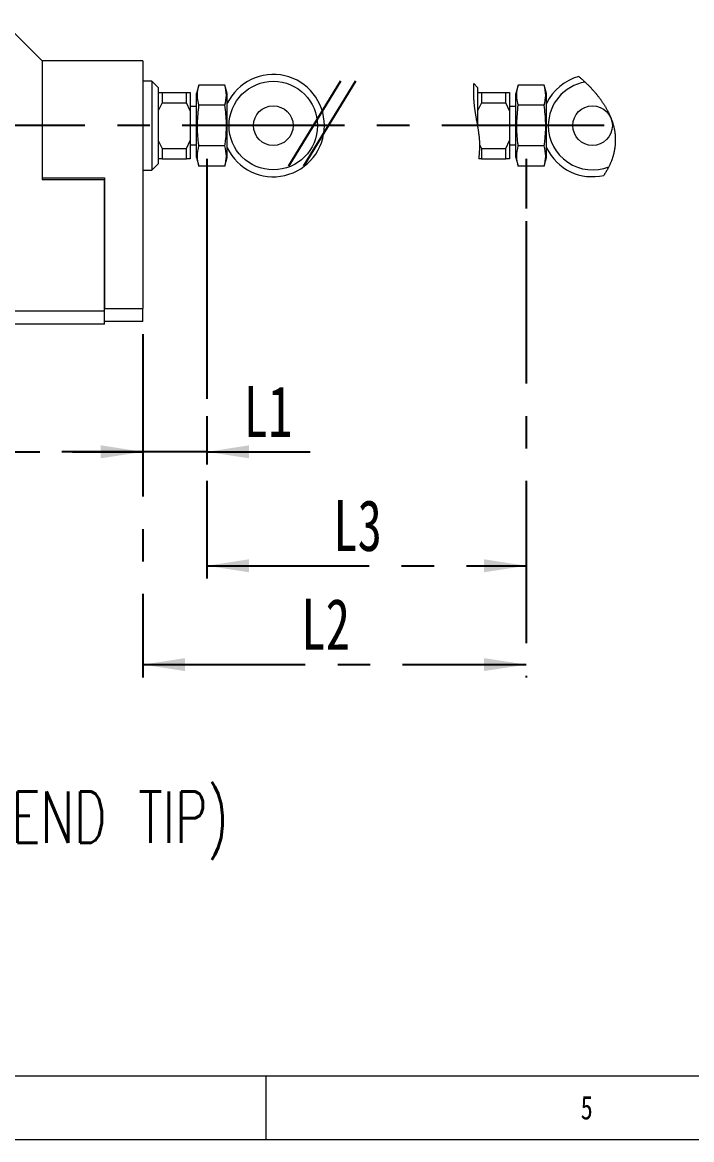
# Model space of a CAD drawing. Header units: inches. Extents: x 0.2 to 16.3, y 0.2 to 11.5.
# Drawn here: x 7.516 to 9.579, y 0.197 to 3.638 of the extents above; entities that cross this region are included whole.
import ezdxf

# ---------------------------------------------------------------- set-up
doc = ezdxf.new("R2010")
doc.units = ezdxf.units.IN
doc.header["$MEASUREMENT"] = 0
doc.linetypes.add('CENTERX2', pattern=[0.8, 0.5, -0.1, 0.1, -0.1])
doc.layers.add('CENTER_LINE', color=7, linetype='CENTERX2')
doc.layers.add('DIMENSION', color=7, linetype='Continuous')
doc.styles.add('SLDTEXTSTYLE0', font='TXT', dxfattribs={"width": 0.7})
doc.styles.add('SLDTEXTSTYLE1', font='TXT', dxfattribs={"width": 0.7, "bigfont": 'bigfont'})
doc.styles.add('SLDTEXTSTYLE2', font='TXT', dxfattribs={"width": 0.75})
doc.dimstyles.new('SLDDIMSTYLE0', dxfattribs={"dimtxt": 0.15748, "dimasz": 0.13, "dimexe": 0, "dimexo": 0.0625, "dimgap": 0.03937, "dimtad": 1, "dimdec": 3, "dimrnd": 1e-09, "dimzin": 12, "dimdsep": 46, "dimtxsty": 'SLDTEXTSTYLE0', "dimsah": 1, "dimcen": 0.09, "dimadec": 0, "dimazin": 3, "dimtfac": 1, "dimtdec": 3, "dimtofl": 0, "dimtmove": 0, "dimatfit": 3, "dimfxl": 1, "dimfrac": 2, "dimtolj": 1, "dimtzin": 12, "dimarcsym": 0})
doc.dimstyles.new('SLDDIMSTYLE1', dxfattribs={"dimtxt": 0.15748, "dimasz": 0.13, "dimexe": 0, "dimexo": 0.0625, "dimgap": 0.03937, "dimtad": 1, "dimdec": 3, "dimrnd": 1e-09, "dimzin": 12, "dimdsep": 46, "dimtxsty": 'SLDTEXTSTYLE0', "dimsah": 1, "dimcen": 0.09, "dimadec": 0, "dimazin": 3, "dimtfac": 1, "dimtdec": 3, "dimtmove": 0, "dimatfit": 0, "dimfxl": 1, "dimfrac": 2, "dimtolj": 1, "dimtzin": 12, "dimarcsym": 0})

# ---------------------------------------------------------------- blocks, each defined once
blk = doc.blocks.new('SW_NOTE_0')
at = {"layer": 'CENTER_LINE', "color": 0, "insert": (0, 0.0062), "char_height": 0.15748, "attachment_point": 1, "style": 'SLDTEXTSTYLE1'}
blk.add_mtext('1. ACCESSORY 부품 :  SCREW M2.6X0.45P, HINGE, NUT M3X0.5P, ROD LINKAGE(ROD END TIP)', dxfattribs=at)
blk = doc.blocks.new('_D_29')
at = {"layer": 'CENTER_LINE'}
for p, q in [((8.0848, 3.0258), (8.0848, 1.9252)), ((9.069, 3.0258), (9.069, 1.9252)), ((8.0848, 1.9645), (9.069, 1.9645))]:
    blk.add_line(p, q, dxfattribs=at)
for points in [[(8.0848, 1.9645), (8.2148, 1.9445), (8.2148, 1.9845)], [(9.069, 1.9645), (8.939, 1.9845), (8.939, 1.9445)]]:
    blk.add_solid(points, dxfattribs=at)
at = {"layer": 'CENTER_LINE', "insert": (8.4743, 2.1675), "char_height": 0.15748, "attachment_point": 1, "style": 'SLDTEXTSTYLE0'}
blk.add_mtext('L3', dxfattribs=at)
blk = doc.blocks.new('_D_30')
at = {"layer": 'CENTER_LINE'}
for p, q in [((8.0848, 3.1784), (8.0848, 2.2762)), ((7.8879, 2.6777), (7.8879, 2.2762)), ((7.8879, 2.3155), (7.6379, 2.3155)), ((8.0848, 2.3155), (7.8879, 2.3155)), ((8.0848, 2.3155), (8.4035, 2.3155))]:
    blk.add_line(p, q, dxfattribs=at)
for points in [[(7.8879, 2.3155), (7.7579, 2.3355), (7.7579, 2.2955)], [(8.0848, 2.3155), (8.2148, 2.2955), (8.2148, 2.3355)]]:
    blk.add_solid(points, dxfattribs=at)
at = {"layer": 'CENTER_LINE', "insert": (8.1984, 2.5185), "char_height": 0.15748, "attachment_point": 1, "style": 'SLDTEXTSTYLE0'}
blk.add_mtext('L1', dxfattribs=at)
blk = doc.blocks.new('_D_31')
at = {"layer": 'CENTER_LINE'}
for p, q in [((9.069, 3.0258), (9.069, 1.6207)), ((7.8879, 2.6777), (7.8879, 1.6207)), ((7.8879, 1.6601), (9.069, 1.6601))]:
    blk.add_line(p, q, dxfattribs=at)
for points in [[(7.8879, 1.6601), (8.0179, 1.6401), (8.0179, 1.6801)], [(9.069, 1.6601), (8.939, 1.6801), (8.939, 1.6401)]]:
    blk.add_solid(points, dxfattribs=at)
at = {"layer": 'CENTER_LINE', "insert": (8.3759, 1.8631), "char_height": 0.15748, "attachment_point": 1, "style": 'SLDTEXTSTYLE0'}
blk.add_mtext('L2', dxfattribs=at)
blk = doc.blocks.new('_D_32')
at = {"layer": 'CENTER_LINE'}
for p, q in [((4.4706, 3.1187), (4.4706, 2.2762)), ((7.8879, 2.6777), (7.8879, 2.2762)), ((4.4706, 2.3155), (7.8879, 2.3155))]:
    blk.add_line(p, q, dxfattribs=at)
for points in [[(4.4706, 2.3155), (4.6006, 2.2955), (4.6006, 2.3355)], [(7.8879, 2.3155), (7.7579, 2.3355), (7.7579, 2.2955)]]:
    blk.add_solid(points, dxfattribs=at)
at = {"layer": 'CENTER_LINE', "insert": (5.9378, 2.5185), "char_height": 0.15748, "attachment_point": 1, "style": 'SLDTEXTSTYLE0'}
blk.add_mtext('3.417', dxfattribs=at)

msp = doc.modelspace()

# ---------------------------------------------------------------- linework, layer by layer
at = {"color": 7, "linetype": 'Continuous', "lineweight": 18}
for p, q in [((7.5769, 3.5203), (7.4588, 3.6384)), ((7.5769, 3.5203), (7.5769, 3.1592)), ((7.8879, 3.5203), (7.5769, 3.5203)), ((7.5769, 3.5203), (7.5769, 3.1541)), ((7.8879, 3.5203), (7.8879, 2.7565)), ((7.9155, 3.4573), (7.8879, 3.4573)), ((7.9352, 3.4376), (7.9155, 3.4573)), ((7.9155, 3.4573), (7.9155, 3.1835)), ((8.0604, 3.4453), (8.0533, 3.4187)), ((8.1407, 3.4453), (8.0604, 3.4453)), ((8.1478, 3.4187), (8.1407, 3.4453)), ((8.919, 3.4376), (8.9071, 3.4495)), ((9.0442, 3.4453), (9.0371, 3.4187)), ((9.1245, 3.4453), (9.0442, 3.4453)), ((9.1316, 3.4187), (9.1245, 3.4453)), ((7.9352, 3.4376), (7.9352, 3.2032)), ((7.9352, 3.4226), (7.947, 3.4226)), ((7.947, 3.4226), (7.947, 3.3903)), ((7.947, 3.4226), (8.0218, 3.4226)), ((8.0218, 3.3903), (8.0218, 3.4226)), ((8.0218, 3.4226), (8.0336, 3.4226)), ((8.0336, 3.4226), (8.0336, 3.3662)), ((8.0533, 3.3203), (8.0533, 3.4187)), ((8.1478, 3.3203), (8.1478, 3.4187)), ((8.919, 3.4376), (8.919, 3.3171)), ((8.919, 3.4226), (8.9308, 3.4226)), ((8.9308, 3.4226), (8.9308, 3.3903)), ((8.9308, 3.4226), (9.0056, 3.4226)), ((9.0056, 3.3903), (9.0056, 3.4226)), ((9.0056, 3.4226), (9.0174, 3.4226)), ((9.0174, 3.4226), (9.0174, 3.3662)), ((9.0371, 3.3203), (9.0371, 3.4187)), ((9.1316, 3.3203), (9.1316, 3.4187)), ((7.947, 3.3903), (7.9352, 3.3662)), ((7.947, 3.3903), (8.0218, 3.3903)), ((8.0336, 3.3662), (8.0218, 3.3903)), ((8.0533, 3.3793), (8.0336, 3.3793)), ((8.1407, 3.3828), (8.0604, 3.3828)), ((8.9308, 3.3903), (8.919, 3.3662)), ((8.9308, 3.3903), (9.0056, 3.3903)), ((9.0174, 3.3662), (9.0056, 3.3903)), ((9.0371, 3.3793), (9.0174, 3.3793)), ((9.1245, 3.3828), (9.0442, 3.3828)), ((8.0336, 3.3662), (8.0336, 3.2743)), ((9.0174, 3.3662), (9.0174, 3.2743)), ((8.0533, 3.2218), (8.0533, 3.3203)), ((8.1478, 3.2218), (8.1478, 3.3203)), ((9.0371, 3.2218), (9.0371, 3.3203)), ((9.1316, 3.2218), (9.1316, 3.3203)), ((7.9352, 3.2743), (7.947, 3.2502)), ((8.0218, 3.2502), (8.0336, 3.2743)), ((8.0336, 3.2743), (8.0336, 3.2179)), ((9.0056, 3.2502), (9.0174, 3.2743)), ((9.0174, 3.2743), (9.0174, 3.2179)), ((7.947, 3.2502), (8.0218, 3.2502)), ((7.947, 3.2502), (7.947, 3.2179)), ((8.0218, 3.2179), (8.0218, 3.2502)), ((8.0336, 3.2612), (8.0533, 3.2612)), ((8.1407, 3.2578), (8.0604, 3.2578)), ((8.9249, 3.2623), (8.9308, 3.2502)), ((8.9308, 3.2502), (9.0056, 3.2502)), ((8.9308, 3.2502), (8.9308, 3.2179)), ((9.0056, 3.2179), (9.0056, 3.2502)), ((9.0174, 3.2612), (9.0371, 3.2612)), ((9.1245, 3.2578), (9.0442, 3.2578)), ((7.9155, 3.1833), (7.9352, 3.2029)), ((7.947, 3.2179), (7.9352, 3.2179)), ((7.9352, 3.2032), (7.9352, 3.2029)), ((7.947, 3.2179), (8.0218, 3.2179)), ((8.0336, 3.2179), (8.0218, 3.2179)), ((8.0533, 3.2218), (8.0604, 3.1952)), ((8.1407, 3.1952), (8.1478, 3.2218)), ((8.9308, 3.2179), (8.9224, 3.2179)), ((8.9308, 3.2179), (9.0056, 3.2179)), ((9.0174, 3.2179), (9.0056, 3.2179)), ((9.0371, 3.2218), (9.0442, 3.1952)), ((9.1245, 3.1952), (9.1316, 3.2218)), ((7.8879, 3.1833), (7.9155, 3.1833)), ((7.9155, 3.1835), (7.9155, 3.1833)), ((8.1407, 3.1952), (8.0604, 3.1952)), ((9.1245, 3.1952), (9.0442, 3.1952)), ((7.5769, 3.1592), (7.7698, 3.1592)), ((7.5769, 3.1541), (7.7698, 3.1541)), ((7.7698, 3.1592), (7.7698, 2.7565)), ((7.7698, 2.7486), (7.7698, 3.1541)), ((7.7698, 2.7565), (7.8879, 2.7565)), ((7.8879, 2.7171), (7.8879, 2.7565)), ((7.7698, 2.7486), (5.0533, 2.7486)), ((7.7698, 2.7092), (7.7698, 2.7486)), ((7.7698, 2.7092), (5.0533, 2.7092)), ((7.8879, 2.7171), (7.7698, 2.7171)), ((0.3937, 0.3937), (16.1516, 0.3937)), ((8.2677, 0.1969), (8.2677, 0.3937)), ((0.1969, 0.1969), (16.3386, 0.1969))]:
    msp.add_line(p, q, dxfattribs=at)
at = {"color": 7, "linetype": 'Continuous', "lineweight": 18, "flags": 128}
for points in [[(8.9071, 3.4495), (8.9069, 3.4477), (8.9068, 3.4459), (8.9067, 3.4441), (8.9066, 3.4421), (8.9065, 3.44), (8.9064, 3.438), (8.9063, 3.436), (8.9063, 3.434), (8.9062, 3.432), (8.9062, 3.43), (8.9062, 3.4278), (8.9061, 3.4257), (8.9061, 3.4235), (8.9061, 3.4213), (8.9061, 3.4191), (8.9062, 3.4173), (8.9062, 3.4155), (8.9063, 3.4137), (8.9063, 3.4119), (8.9064, 3.4102), (8.9064, 3.4084), (8.9065, 3.4067), (8.9066, 3.4051), (8.9067, 3.4034), (8.9068, 3.4018), (8.9069, 3.4001), (8.907, 3.3984), (8.9071, 3.3967), (8.9072, 3.395), (8.9074, 3.3933), (8.9075, 3.3916), (8.9077, 3.3899), (8.9078, 3.388), (8.908, 3.386), (8.9082, 3.3841), (8.9085, 3.3821), (8.9087, 3.3802), (8.9089, 3.3782), (8.9092, 3.3763), (8.9094, 3.3743), (8.9097, 3.3724), (8.9099, 3.3705), (8.9102, 3.3686), (8.9105, 3.3665), (8.9108, 3.3644), (8.9111, 3.3623), (8.9115, 3.3602), (8.9118, 3.3581), (8.9121, 3.356), (8.9125, 3.354), (8.9128, 3.3519), (8.9132, 3.3494), (8.9137, 3.3468), (8.9141, 3.3443), (8.9146, 3.3418), (8.915, 3.3393), (8.9156, 3.3361), (8.9162, 3.3329), (8.9168, 3.3297), (8.9173, 3.3265), (8.9179, 3.3234), (8.9185, 3.3202), (8.919, 3.3171), (8.9195, 3.3144), (8.9199, 3.3117), (8.9204, 3.309), (8.9208, 3.3063), (8.9211, 3.3042), (8.9214, 3.302), (8.9217, 3.2999), (8.922, 3.2978), (8.9223, 3.2956), (8.9226, 3.2934), (8.9229, 3.2912), (8.9231, 3.289), (8.9234, 3.2868), (8.9235, 3.2851), (8.9237, 3.2834), (8.9239, 3.2816), (8.924, 3.2799), (8.9242, 3.2782), (8.9243, 3.2764), (8.9244, 3.2746), (8.9245, 3.2729), (8.9246, 3.2711), (8.9247, 3.2693), (8.9248, 3.2676), (8.9248, 3.2658), (8.9249, 3.2641), (8.9249, 3.2623), (8.9249, 3.2606), (8.9249, 3.259), (8.9249, 3.2573), (8.9249, 3.2556), (8.9249, 3.2539), (8.9248, 3.2521), (8.9248, 3.2504), (8.9247, 3.2487), (8.9246, 3.2469), (8.9245, 3.2451), (8.9245, 3.2433), (8.9243, 3.2414), (8.9242, 3.2396), (8.9241, 3.2378), (8.924, 3.2356), (8.9238, 3.2333), (8.9236, 3.2311), (8.9234, 3.2289), (8.9232, 3.2267), (8.923, 3.2238), (8.9227, 3.2208), (8.9224, 3.2179)], [(9.3079, 3.1671), (9.3088, 3.1684), (9.3097, 3.1698), (9.3106, 3.1711), (9.3115, 3.1725), (9.3124, 3.1739), (9.3133, 3.1753), (9.3141, 3.1766), (9.3149, 3.1779), (9.3157, 3.1792), (9.3165, 3.1805), (9.3173, 3.1818), (9.3182, 3.1833), (9.319, 3.1848), (9.3199, 3.1863), (9.3207, 3.1878), (9.3215, 3.1892), (9.3223, 3.1907), (9.3231, 3.1922), (9.3238, 3.1937), (9.3246, 3.1952), (9.3253, 3.1967), (9.326, 3.1982), (9.3267, 3.1997), (9.3274, 3.2012), (9.3281, 3.2027), (9.3287, 3.2042), (9.3293, 3.2056), (9.3299, 3.207), (9.3305, 3.2084), (9.3311, 3.2098), (9.3316, 3.2111), (9.3322, 3.2125), (9.3327, 3.2139), (9.3332, 3.2153), (9.3337, 3.2167), (9.3342, 3.2181), (9.3347, 3.2195), (9.3352, 3.2209), (9.3356, 3.2223), (9.336, 3.2236), (9.3365, 3.2249), (9.3369, 3.2263), (9.3373, 3.2276), (9.3377, 3.2291), (9.3381, 3.2305), (9.3385, 3.232), (9.3389, 3.2335), (9.3393, 3.2349), (9.3396, 3.2364), (9.34, 3.2378), (9.3403, 3.2393), (9.3406, 3.2407), (9.3409, 3.2422), (9.3412, 3.2437), (9.3415, 3.2452), (9.3418, 3.2467), (9.342, 3.2482), (9.3423, 3.2496), (9.3425, 3.2511), (9.3427, 3.2526), (9.3429, 3.2541), (9.3431, 3.2556), (9.3433, 3.2571), (9.3435, 3.2586), (9.3436, 3.2601), (9.3438, 3.2616), (9.3439, 3.2629), (9.344, 3.2643), (9.3441, 3.2657), (9.3442, 3.267), (9.3442, 3.2684), (9.3443, 3.2698), (9.3444, 3.2712), (9.3444, 3.2727), (9.3444, 3.2742), (9.3444, 3.2757), (9.3444, 3.2772), (9.3444, 3.2787), (9.3444, 3.2802), (9.3443, 3.2816), (9.3443, 3.2829), (9.3442, 3.2843), (9.3442, 3.2856), (9.3441, 3.287), (9.344, 3.2884), (9.3439, 3.2897), (9.3437, 3.2911), (9.3436, 3.2924), (9.3435, 3.2938), (9.3433, 3.2952), (9.3431, 3.2965), (9.3429, 3.2981), (9.3427, 3.2997), (9.3425, 3.3013), (9.3422, 3.3029), (9.342, 3.3044), (9.3417, 3.3058), (9.3414, 3.3073), (9.3411, 3.3088), (9.3408, 3.3102), (9.3405, 3.3117), (9.3402, 3.3132), (9.3398, 3.3148), (9.3394, 3.3164), (9.339, 3.318), (9.3386, 3.3196), (9.3382, 3.3212), (9.3377, 3.3228), (9.3372, 3.3244), (9.3368, 3.326), (9.3363, 3.3276), (9.3358, 3.3292), (9.3353, 3.3308), (9.3347, 3.3323), (9.3342, 3.3339), (9.3336, 3.3354), (9.3331, 3.337), (9.3325, 3.3386), (9.3319, 3.3402), (9.3313, 3.3417), (9.3306, 3.3433), (9.33, 3.3449), (9.3294, 3.3464), (9.3287, 3.3479), (9.328, 3.3495), (9.3273, 3.351), (9.3266, 3.3526), (9.3259, 3.3541), (9.3252, 3.3557), (9.3244, 3.3572), (9.3237, 3.3588), (9.3229, 3.3603), (9.3221, 3.362), (9.3212, 3.3637), (9.3203, 3.3654), (9.3194, 3.3671), (9.3185, 3.3687), (9.3176, 3.3704), (9.3167, 3.372), (9.3158, 3.3735), (9.3149, 3.3751), (9.314, 3.3766), (9.3131, 3.3782), (9.3121, 3.3797), (9.3112, 3.3813), (9.3102, 3.3828), (9.3093, 3.3844), (9.3083, 3.3859), (9.3073, 3.3874), (9.3063, 3.3889), (9.3053, 3.3904), (9.3043, 3.3919), (9.3032, 3.3936), (9.302, 3.3952), (9.3008, 3.3969), (9.2996, 3.3986), (9.2984, 3.4003), (9.2972, 3.4019), (9.296, 3.4036), (9.2947, 3.4052), (9.2934, 3.4069), (9.2921, 3.4087), (9.2908, 3.4104), (9.2894, 3.4121), (9.2881, 3.4138), (9.2867, 3.4154), (9.2854, 3.4171), (9.284, 3.4187), (9.2827, 3.4202), (9.2814, 3.4218), (9.28, 3.4234), (9.2786, 3.425), (9.2773, 3.4266), (9.2759, 3.4281), (9.2744, 3.4297), (9.2729, 3.4314), (9.2715, 3.433), (9.27, 3.4346), (9.2685, 3.4362), (9.2669, 3.4378), (9.2654, 3.4393), (9.2639, 3.4409), (9.2624, 3.4425), (9.2608, 3.444), (9.2593, 3.4456), (9.2577, 3.4471), (9.2559, 3.4489), (9.254, 3.4507), (9.2521, 3.4525), (9.2503, 3.4543), (9.2485, 3.456), (9.2467, 3.4576), (9.2448, 3.4593), (9.243, 3.4609), (9.2412, 3.4626), (9.2394, 3.4642), (9.2376, 3.4657), (9.2359, 3.4672), (9.2341, 3.4687), (9.2324, 3.4702), (9.2306, 3.4717)]]:
    msp.add_lwpolyline(points, dxfattribs=at)
at = {"color": 7, "linetype": 'Continuous', "lineweight": 18}
for centre, radius in [((8.2895, 3.3203), 0.1364), ((8.2895, 3.3203), 0.061), ((9.2733, 3.3203), 0.061)]:
    msp.add_circle(centre, radius, dxfattribs=at)
for centre, radius, start, end in [((8.2895, 3.3203), 0.1575, 205.8419, 154.1581), ((9.2724, 3.3211), 0.1562, 105.5018, 154.2821), ((9.2724, 3.3206), 0.1355, 99.4162, 180.1648), ((9.2731, 3.3202), 0.1362, 179.9578, 291.8445), ((9.2726, 3.3195), 0.1565, 205.712, 283.0279)]:
    msp.add_arc(centre, radius, start, end, dxfattribs=at)
for points, knots in [([(8.0604, 3.3828), (8.0582, 3.3931), (8.0537, 3.4139), (8.0582, 3.4348), (8.0604, 3.4453)], [0, 0, 0, 0, 0.4952157, 1, 1, 1, 1]), ([(8.1407, 3.3828), (8.1429, 3.3931), (8.1474, 3.4139), (8.1429, 3.4348), (8.1407, 3.4453)], [0, 0, 0, 0, 0.495216, 1, 1, 1, 1]), ([(9.0442, 3.3828), (9.042, 3.3931), (9.0375, 3.4139), (9.042, 3.4348), (9.0442, 3.4453)], [0, 0, 0, 0, 0.495288, 1, 1, 1, 1]), ([(9.1245, 3.3828), (9.1267, 3.3931), (9.1312, 3.4139), (9.1267, 3.4348), (9.1245, 3.4453)], [0, 0, 0, 0, 0.495288, 1, 1, 1, 1]), ([(8.0604, 3.2578), (8.0598, 3.263), (8.0568, 3.2862), (8.0545, 3.3281), (8.0584, 3.3645), (8.0604, 3.3828)], [0, 0, 0, 0, 0.126972, 0.560077, 1, 1, 1, 1]), ([(8.1407, 3.2578), (8.1413, 3.263), (8.1442, 3.2862), (8.1466, 3.3281), (8.1426, 3.3645), (8.1407, 3.3828)], [0, 0, 0, 0, 0.1269715, 0.560077, 1, 1, 1, 1]), ([(9.0442, 3.2578), (9.0436, 3.263), (9.0407, 3.2862), (9.0383, 3.3281), (9.0423, 3.3645), (9.0442, 3.3828)], [0, 0, 0, 0, 0.126971, 0.560077, 1, 1, 1, 1]), ([(9.1245, 3.2578), (9.1251, 3.263), (9.1281, 3.2862), (9.1304, 3.3281), (9.1265, 3.3645), (9.1245, 3.3828)], [0, 0, 0, 0, 0.126971, 0.560077, 1, 1, 1, 1]), ([(8.0604, 3.1952), (8.0582, 3.2056), (8.0537, 3.2264), (8.0582, 3.2472), (8.0604, 3.2578)], [0, 0, 0, 0, 0.4952157, 1, 1, 1, 1]), ([(8.1407, 3.1952), (8.1429, 3.2056), (8.1474, 3.2264), (8.1429, 3.2472), (8.1407, 3.2578)], [0, 0, 0, 0, 0.495216, 1, 1, 1, 1]), ([(9.0442, 3.1952), (9.042, 3.2056), (9.0375, 3.2264), (9.042, 3.2472), (9.0442, 3.2578)], [0, 0, 0, 0, 0.4952878, 1, 1, 1, 1]), ([(9.1245, 3.1952), (9.1267, 3.2056), (9.1312, 3.2264), (9.1267, 3.2472), (9.1245, 3.2578)], [0, 0, 0, 0, 0.4952878, 1, 1, 1, 1])]:
    msp.add_open_spline(points, degree=3, knots=knots, dxfattribs=at)
at = {"layer": 'CENTER_LINE'}
msp.add_line((9.309, 3.3203), (4.1479, 3.3203), dxfattribs=at)
at = {"layer": 'DIMENSION'}
for p, q in [((8.4966, 3.4568), (8.3368, 3.1957)), ((8.5429, 3.4568), (8.3831, 3.1957)), ((8.0848, 3.2178), (8.0848, 3.0652)), ((9.069, 3.2178), (9.069, 3.0652))]:
    msp.add_line(p, q, dxfattribs=at)

# ---------------------------------------------------------------- block references
at = {"layer": 'CENTER_LINE'}
msp.add_blockref('SW_NOTE_0', (0.9068, 1.2629), dxfattribs=at)

# ---------------------------------------------------------------- texts
at = {"color": 7, "linetype": 'Continuous', "lineweight": 0, "insert": (9.2367, 0.332), "char_height": 0.0729, "attachment_point": 1, "style": 'SLDTEXTSTYLE2'}
msp.add_mtext('5', dxfattribs=at)

# ---------------------------------------------------------------- dimensions: what is measured, and where the dimension line sits
at = {"layer": 'CENTER_LINE'}
for base, p1, p2, text, dimstyle, picture, middle in [((7.8879, 2.3155), (8.0848, 3.2178), (7.8879, 2.7171), 'L1', 'SLDDIMSTYLE1', '_D_30', (8.3009, 2.3155)), ((9.069, 1.6601), (7.8879, 2.7171), (9.069, 3.0652), 'L2', 'SLDDIMSTYLE0', '_D_31', (8.4785, 1.6601)), ((9.069, 1.9645), (8.0848, 3.0652), (9.069, 3.0652), 'L3', 'SLDDIMSTYLE0', '_D_29', (8.5769, 1.9645))]:
    dim = msp.add_linear_dim(base=base, p1=p1, p2=p2, text=text, dimstyle=dimstyle, dxfattribs=at)
    dim.commit()
    dim.dimension.update_dxf_attribs({"geometry": picture, "text_midpoint": middle, "dimtype": 160})
dim = msp.add_linear_dim(base=(7.8879, 2.3155), p1=(4.4706, 3.1581), p2=(7.8879, 2.7171), dimstyle='SLDDIMSTYLE0', dxfattribs=at)
dim.commit()
dim.dimension.update_dxf_attribs({"geometry": '_D_32', "text_midpoint": (6.1793, 2.3155), "dimtype": 160})

doc.saveas('drawing.dxf')
